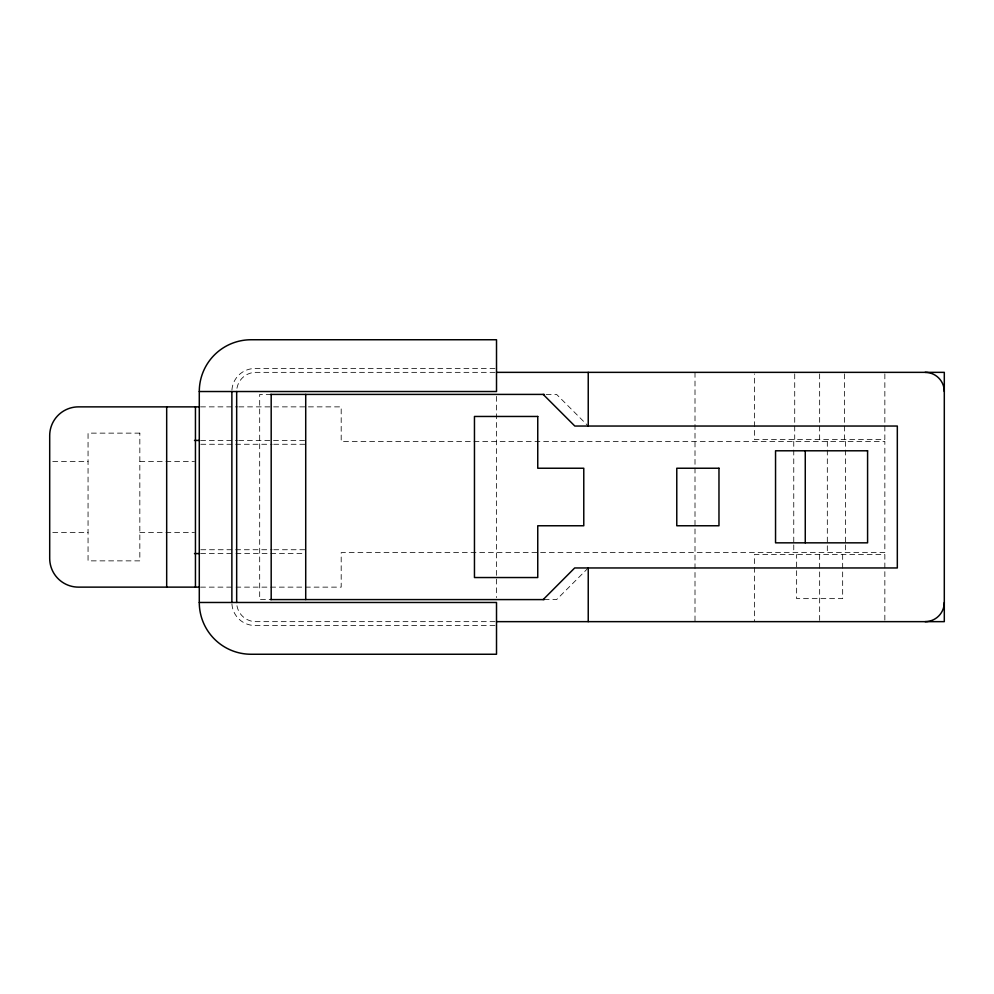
<?xml version="1.0" encoding="UTF-8"?>
<svg xmlns="http://www.w3.org/2000/svg" width="994" height="994" viewBox="0 0 994 994"><rect width="100%" height="100%" fill="white"/><g stroke="black" fill="none" stroke-linecap="round" stroke-linejoin="round"><path stroke-width="0.75" stroke-dasharray="4.97 3.73" d="M588.237 567.959L556.603 599.593L543.171 599.593M494.975 368.513L254.886 368.513A23.011 23.011 0 0 0 231.925 390.033M494.987 372.352L255.856 372.352A19.172 19.172 0 0 0 236.721 390.282M271.188 394.407L259.683 394.407L259.683 599.593L271.188 599.593M546.153 394.407L556.603 394.407L588.237 426.041M200.552 406.869L237.641 406.869M238.858 406.869L341.19 406.869L341.19 441.386L884.846 441.386L884.846 552.614L341.19 552.614L341.19 587.131L236.1 587.131M200.626 440.429L237.516 440.429M238.697 440.429L305.133 440.429M200.825 444.268L272.182 444.268M273.735 444.268L304.748 444.268M52.769 461.527L88.056 461.527M139.831 461.527L194.489 461.527M52.769 532.473L88.056 532.473M139.831 532.473L194.489 532.473M200.825 549.732L272.182 549.732M273.735 549.732L304.748 549.732M200.626 553.571L234.447 553.571M235.976 553.571L305.133 553.571M200.552 587.131L234.559 587.131M494.987 621.648L255.856 621.648A19.172 19.172 0 0 1 236.721 603.718M494.975 625.487L254.886 625.487A23.011 23.011 0 0 1 231.875 602.476M884.846 373.881L884.846 439.472L754.446 439.472L754.446 373.881M884.846 620.119L884.846 554.528L754.446 554.528L754.446 621.648M845.534 441.386L845.534 543.345M845.534 544.886L845.534 552.614M844.577 373.881L844.577 439.472M842.663 554.528L842.663 598.636L796.641 598.636L796.641 554.528M827.319 441.386L827.319 552.614M819.652 373.881L819.652 439.472M819.652 554.528L819.652 621.648M794.715 373.881L794.715 439.472M793.759 441.386L793.759 543.345M793.759 544.886L793.759 552.614M695.005 372.352L695.005 621.648M496.515 396.382L496.515 597.618M139.831 433.135L88.056 433.135L88.056 560.864L139.831 560.864L139.831 433.135"/><path stroke-width="1.49" d="M543.171 599.593L574.681 567.959L897.321 567.959L897.321 426.041L574.818 426.041L543.171 394.407M496.54 372.352L944.3 372.352L944.3 621.648L496.54 621.648M199.285 391.524L496.515 391.524L496.515 339.749L251.06 339.749A51.775 51.775 0 0 0 199.285 391.524L199.285 602.476A51.775 51.775 0 0 0 251.06 654.251L496.515 654.251L496.515 602.476L199.285 602.476M270.43 394.407L544.215 394.407M199.011 406.869L78.464 406.869A28.764 28.764 0 0 0 49.7 435.633L49.7 558.367A28.764 28.764 0 0 0 78.464 587.131L199.011 587.131M194.489 440.429L199.098 440.429M194.489 553.571L199.098 553.571M270.43 599.593L544.215 599.593M805.264 450.791L805.264 542.836M588.237 372.352L588.237 426.041M588.237 567.959L588.237 621.648M305.717 394.407L305.717 599.593M271.188 394.407L271.188 599.593M236.671 391.524L236.671 602.476M231.875 391.524L231.875 602.476M195.445 406.869L195.445 587.131M166.681 406.869L166.681 587.131M925.128 372.352A19.172 19.172 0 0 1 944.3 391.524M944.3 602.476A19.172 19.172 0 0 1 925.128 621.648M537.754 416.461L474.461 416.461L474.461 577.539L537.754 577.539L537.754 525.764L583.776 525.764L583.776 468.236L537.754 468.236L537.754 416.461M867.588 450.791L775.544 450.791L775.544 542.836L867.588 542.836L867.588 450.791M718.973 468.236L676.777 468.236L676.777 525.764L718.973 525.764L718.973 468.236"/></g></svg>
